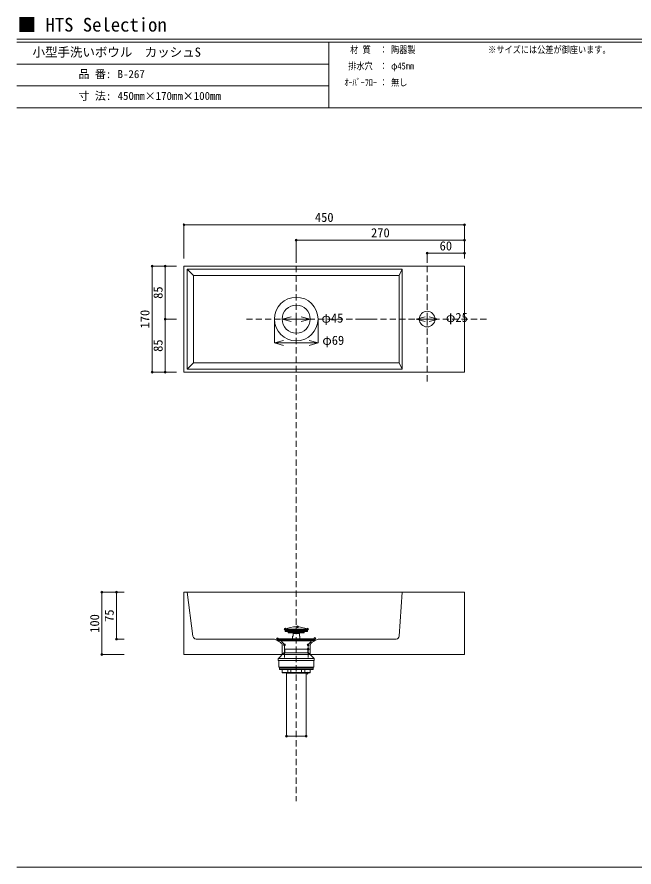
# Model space of a CAD drawing. Units: millimetres at full size, sheet at 1:5; details may follow other scales. Extents: x -1002 to 1043, y -687 to 1203.
# Drawn here: x -1002 to -12, y -687 to 676 of the extents above; entities that cross this region are included whole.
import ezdxf
from ezdxf.enums import TextEntityAlignment as Align

# ---------------------------------------------------------------- set-up
doc = ezdxf.new("R2010")
doc.units = ezdxf.units.MM
doc.header["$LTSCALE"] = 5
doc.header["$PDMODE"] = 32
doc.header["$PDSIZE"] = 3
doc.linetypes.add('DASHED2', pattern=[3, 2, -1])
doc.layers.add('F-0', color=7, linetype='Continuous', lineweight=15)
doc.styles.add('ＭＳ ゴシック', font='')
doc.styles.get('ＭＳ ゴシック').set_extended_font_data('MS Gothic')

msp = doc.modelspace()

# ---------------------------------------------------------------- linework, layer by layer
at = {"layer": 'F-0'}
for p, q in [((1002.034, 640.036), (-1002.086, 640.036)), ((1002.034, 635.036), (-1002.086, 635.036)), ((-502.086, 635.036), (-502.086, 530.036)), ((-502.086, 600.036), (-1002.086, 600.036)), ((-502.086, 565.036), (-1002.086, 565.036)), ((1002.034, 530.036), (-1002.086, 530.036)), ((-734.223, 276.281), (-734.223, 106.281)), ((-729.223, 271.281), (-719.223, 261.281)), ((-719.223, 261.281), (-389.223, 261.281)), ((-719.223, 121.281), (-719.223, 261.281)), ((-384.223, 271.281), (-389.223, 261.281)), ((-389.223, 121.281), (-389.223, 261.281)), ((-384.223, 111.281), (-384.223, 271.281)), ((-589.223, 152.997), (-589.223, 191.281)), ((-576.723, 191.281), (-562.234, 195.164)), ((-576.723, 191.281), (-531.723, 191.281)), ((-576.723, 191.281), (-562.234, 187.399)), ((-531.723, 191.281), (-546.211, 195.164)), ((-531.723, 191.281), (-546.211, 187.399)), ((-519.223, 152.997), (-519.223, 191.281)), ((-361.723, 191.281), (-347.234, 195.164)), ((-361.723, 191.281), (-326.723, 191.281)), ((-361.723, 191.281), (-347.234, 187.399)), ((-326.723, 191.281), (-341.211, 195.164)), ((-326.723, 191.281), (-341.211, 187.399)), ((-589.223, 152.997), (-574.734, 156.879)), ((-589.223, 152.997), (-519.223, 152.997)), ((-589.223, 152.997), (-574.734, 149.114)), ((-519.223, 152.997), (-533.711, 156.879)), ((-519.223, 152.997), (-533.711, 149.114)), ((-729.223, 111.281), (-719.223, 121.281)), ((-729.223, 111.281), (-384.223, 111.281)), ((-719.223, 121.281), (-389.223, 121.281)), ((-389.223, 121.281), (-384.223, 111.281)), ((-284.223, 106.281), (-734.223, 106.281)), ((-734.223, -246.62), (-734.223, -346.62)), ((-719.801, -317.281), (-729.223, -246.62)), ((-388.911, -316.952), (-384.223, -246.62)), ((-714.845, -321.62), (-591.832, -321.62)), ((-579.28, -327.188), (-586.946, -322.895)), ((-529.166, -327.188), (-521.499, -322.895)), ((-516.613, -321.62), (-496.613, -321.62)), ((-393.9, -321.62), (-496.613, -321.62)), ((-576.723, -331.55), (-576.723, -346.62)), ((-573.223, -330.838), (-573.223, -338.43)), ((-573.223, -338.43), (-573.223, -351.383)), ((-572.723, -337.806), (-572.723, -343.806)), ((-535.723, -337.806), (-535.723, -343.806)), ((-535.223, -330.838), (-535.223, -338.43)), ((-535.223, -338.43), (-535.223, -351.178)), ((-531.723, -331.55), (-531.723, -346.62)), ((-734.223, -346.62), (-284.223, -346.62)), ((-1002.086, -687.064), (1002.034, -687.064))]:
    msp.add_line(p, q, dxfattribs=at)
at = {"layer": 'F-0', "color": 4, "lineweight": 9}
for p, q in [((-284.223, 342.655), (-734.223, 342.655)), ((-734.223, 342.655), (-734.223, 288.411)), ((-284.223, 342.655), (-284.223, 288.411)), ((-284.223, 317.912), (-554.223, 317.912)), ((-554.223, 317.912), (-554.223, 288.411)), ((-284.223, 317.912), (-284.223, 288.411)), ((-284.223, 296.976), (-344.223, 296.976)), ((-344.223, 296.976), (-344.223, 288.411)), ((-284.223, 296.976), (-284.223, 288.411)), ((-785.25, 276.281), (-785.25, 106.281)), ((-785.25, 276.281), (-746.415, 276.281)), ((-764.174, 276.281), (-764.174, 191.281)), ((-764.174, 276.281), (-746.415, 276.281)), ((-764.174, 191.281), (-746.415, 191.281)), ((-764.174, 191.281), (-764.174, 106.281)), ((-785.25, 106.281), (-746.415, 106.281)), ((-764.174, 106.281), (-746.415, 106.281)), ((-865.868, -246.62), (-865.868, -346.62)), ((-865.868, -246.62), (-830.168, -246.62)), ((-842.502, -246.62), (-842.502, -321.62)), ((-842.502, -246.62), (-830.168, -246.62)), ((-842.502, -321.62), (-830.168, -321.62)), ((-865.868, -346.62), (-830.168, -346.62))]:
    msp.add_line(p, q, dxfattribs=at)
at = {"layer": 'F-0', "linetype": 'DASHED2'}
for p, q in [((-554.223, 191.281), (-554.223, 291.281)), ((-344.223, 191.281), (-344.223, 291.281)), ((-534.223, 191.281), (-634.223, 191.281)), ((-554.223, 191.281), (-554.223, -581.371)), ((-534.223, 191.281), (-434.223, 191.281)), ((-349.223, 191.281), (-449.223, 191.281)), ((-349.223, 191.281), (-249.223, 191.281)), ((-344.223, 91.281), (-344.223, 191.281))]:
    msp.add_line(p, q, dxfattribs=at)
at = {"layer": 'F-0', "lineweight": 18}
for p, q in [((-572.223, -305.859), (-536.223, -305.859)), ((-572.223, -305.859), (-572.223, -306.859)), ((-572.223, -306.859), (-536.223, -306.859)), ((-572.223, -307.559), (-536.223, -307.559)), ((-572.223, -308.859), (-572.223, -307.559)), ((-572.223, -308.859), (-536.223, -308.859)), ((-572.022, -307.359), (-536.423, -307.359)), ((-571.723, -309.359), (-536.723, -309.359)), ((-567.223, -307.359), (-567.223, -306.859)), ((-567.223, -310.859), (-567.223, -309.359)), ((-567.223, -310.859), (-541.223, -310.859)), ((-567.223, -310.859), (-541.223, -310.859)), ((-567.223, -310.859), (-567.223, -311.859)), ((-567.223, -311.859), (-541.223, -311.859)), ((-559.223, -316.859), (-559.223, -311.864)), ((-549.223, -312.859), (-559.223, -312.859)), ((-549.223, -316.859), (-549.223, -311.864)), ((-541.223, -307.359), (-541.223, -306.859)), ((-541.223, -310.859), (-541.223, -309.359)), ((-541.223, -310.859), (-541.223, -311.859)), ((-536.223, -305.859), (-536.223, -306.859)), ((-536.223, -308.859), (-536.223, -307.559)), ((-584.223, -321.209), (-524.223, -321.209)), ((-584.223, -322.509), (-584.223, -321.209)), ((-584.223, -322.509), (-524.223, -322.509)), ((-582.741, -322.737), (-584.223, -322.509)), ((-582.741, -322.737), (-584.223, -322.509)), ((-584.223, -322.737), (-524.223, -322.737)), ((-584.223, -324.737), (-584.223, -322.737)), ((-584.223, -324.737), (-524.223, -324.737)), ((-573.223, -330.838), (-578.473, -324.737)), ((-560.123, -316.859), (-559.223, -316.859)), ((-560.123, -321.209), (-560.123, -316.859)), ((-549.223, -316.859), (-548.323, -316.859)), ((-548.323, -321.209), (-548.323, -316.859)), ((-535.223, -330.838), (-529.973, -324.737)), ((-525.704, -322.737), (-524.223, -322.509)), ((-525.704, -322.737), (-524.223, -322.509)), ((-524.223, -322.509), (-524.223, -321.209)), ((-524.223, -324.737), (-524.223, -322.737)), ((-535.223, -337.806), (-573.223, -337.806)), ((-573.223, -343.806), (-573.223, -337.806)), ((-573.223, -343.806), (-573.223, -337.806)), ((-535.223, -343.806), (-535.223, -337.806)), ((-525.473, -352.888), (-582.973, -352.888)), ((-582.973, -355.806), (-582.973, -352.888)), ((-582.914, -352.747), (-573.973, -343.806)), ((-525.531, -352.747), (-582.914, -352.747)), ((-573.973, -343.806), (-534.473, -343.806)), ((-525.531, -352.747), (-534.473, -343.806)), ((-525.473, -355.806), (-525.473, -352.888)), ((-582.973, -355.806), (-525.473, -355.806)), ((-582.223, -355.806), (-582.223, -366.806)), ((-526.223, -366.806), (-582.222, -366.806)), ((-581.223, -367.806), (-527.223, -367.806)), ((-580.473, -367.806), (-580.473, -366.806)), ((-527.973, -367.806), (-527.973, -366.806)), ((-526.223, -355.806), (-526.223, -366.806)), ((-581.223, -369.906), (-527.223, -369.906)), ((-580.723, -370.406), (-527.723, -370.406)), ((-576.723, -370.406), (-576.723, -375.306)), ((-576.723, -375.306), (-531.723, -375.306)), ((-576.543, -375.306), (-576.543, -370.406)), ((-532.223, -375.806), (-576.223, -375.806)), ((-569.973, -376.306), (-538.473, -376.306)), ((-569.973, -376.306), (-569.973, -477.357)), ((-567.843, -375.306), (-567.843, -370.406)), ((-562.922, -375.306), (-562.922, -370.406)), ((-545.523, -375.306), (-545.523, -370.406)), ((-540.602, -375.306), (-540.602, -370.406)), ((-538.473, -376.306), (-538.473, -477.357)), ((-531.903, -375.306), (-531.903, -370.406)), ((-531.723, -370.406), (-531.723, -375.306)), ((-569.973, -477.357), (-538.473, -477.357)), ((-569.772, -477.558), (-569.973, -477.357)), ((-569.772, -477.558), (-538.673, -477.558)), ((-538.673, -477.558), (-538.473, -477.357))]:
    msp.add_line(p, q, dxfattribs=at)
at = {"layer": 'F-0', "color": 2, "lineweight": 18}
for p, q in [((-569.723, -376.306), (-569.723, -375.806)), ((-538.723, -376.306), (-538.723, -375.806))]:
    msp.add_line(p, q, dxfattribs=at)
at = {"layer": 'F-0'}
for points in [[(-284.223, 106.281), (-284.223, 276.281), (-734.223, 276.281)], [(-729.223, 111.281), (-729.223, 271.281), (-384.223, 271.281)], [(-734.223, -246.62), (-284.223, -246.62), (-284.223, -346.62)]]:
    msp.add_lwpolyline(points, dxfattribs=at)
at = {"layer": 'F-0', "lineweight": 18}
for points in [[(-581.223, -367.806), (-581.223, -369.906), (-581.223, -367.806)], [(-527.223, -367.806), (-527.223, -369.906), (-527.223, -367.806)], [(-576.543, -375.306), (-576.542, -375.324), (-576.541, -375.342), (-576.54, -375.36), (-576.537, -375.378), (-576.534, -375.396), (-576.531, -375.414), (-576.527, -375.431), (-576.522, -375.449), (-576.517, -375.467), (-576.511, -375.484), (-576.504, -375.501), (-576.497, -375.518), (-576.489, -375.534), (-576.481, -375.551), (-576.471, -375.567), (-576.462, -375.582), (-576.452, -375.597), (-576.441, -375.612), (-576.43, -375.627), (-576.418, -375.641), (-576.405, -375.654), (-576.392, -375.667), (-576.379, -375.68), (-576.365, -375.692), (-576.351, -375.704), (-576.337, -375.715), (-576.322, -375.725), (-576.306, -375.735), (-576.291, -375.744), (-576.275, -375.753), (-576.259, -375.761), (-576.242, -375.768)], [(-576.217, -375.778), (-576.211, -375.78), (-576.205, -375.782), (-576.198, -375.784), (-576.192, -375.786), (-576.185, -375.788), (-576.179, -375.79), (-576.172, -375.792), (-576.166, -375.793), (-576.159, -375.795), (-576.153, -375.796), (-576.146, -375.797), (-576.139, -375.799), (-576.133, -375.8), (-576.126, -375.801), (-576.119, -375.802), (-576.113, -375.802), (-576.106, -375.803), (-576.099, -375.804), (-576.093, -375.804), (-576.086, -375.805), (-576.079, -375.805), (-576.072, -375.805), (-576.066, -375.806), (-576.059, -375.806)], [(-567.843, -375.306), (-567.843, -375.32), (-567.842, -375.334), (-567.841, -375.349), (-567.84, -375.363), (-567.839, -375.378), (-567.837, -375.392), (-567.835, -375.406), (-567.832, -375.421), (-567.83, -375.435), (-567.827, -375.449), (-567.823, -375.463), (-567.819, -375.477), (-567.815, -375.491), (-567.811, -375.505), (-567.806, -375.519), (-567.801, -375.532), (-567.796, -375.546), (-567.79, -375.559), (-567.784, -375.572), (-567.777, -375.585), (-567.771, -375.598), (-567.764, -375.61), (-567.756, -375.623), (-567.748, -375.635), (-567.74, -375.647), (-567.731, -375.658), (-567.722, -375.67), (-567.713, -375.681), (-567.703, -375.692), (-567.693, -375.702), (-567.683, -375.712), (-567.672, -375.722), (-567.661, -375.731), (-567.649, -375.74), (-567.638, -375.749), (-567.626, -375.757), (-567.613, -375.764), (-567.6, -375.771), (-567.587, -375.777)], [(-567.587, -375.777), (-567.574, -375.783), (-567.56, -375.788), (-567.546, -375.793), (-567.532, -375.797), (-567.518, -375.8), (-567.503, -375.802), (-567.489, -375.804), (-567.475, -375.805), (-567.46, -375.806)], [(-562.922, -375.306), (-562.922, -375.315), (-562.922, -375.324), (-562.922, -375.334), (-562.922, -375.343), (-562.922, -375.352), (-562.922, -375.362), (-562.922, -375.371), (-562.921, -375.38), (-562.921, -375.39), (-562.921, -375.399), (-562.92, -375.408), (-562.92, -375.418), (-562.919, -375.427), (-562.919, -375.436), (-562.918, -375.446), (-562.918, -375.455), (-562.917, -375.464), (-562.917, -375.474), (-562.916, -375.483), (-562.915, -375.492), (-562.914, -375.502), (-562.914, -375.511), (-562.913, -375.52), (-562.912, -375.529), (-562.911, -375.539), (-562.91, -375.548), (-562.909, -375.557), (-562.908, -375.566), (-562.907, -375.576), (-562.905, -375.585), (-562.904, -375.594), (-562.903, -375.603), (-562.901, -375.613), (-562.9, -375.622), (-562.898, -375.631), (-562.897, -375.64), (-562.895, -375.65), (-562.893, -375.659), (-562.891, -375.668)], [(-562.891, -375.668), (-562.889, -375.677), (-562.887, -375.687), (-562.885, -375.696), (-562.882, -375.705), (-562.88, -375.714), (-562.877, -375.722), (-562.875, -375.731), (-562.872, -375.74), (-562.869, -375.748), (-562.865, -375.757), (-562.861, -375.766), (-562.856, -375.775), (-562.851, -375.784), (-562.845, -375.793), (-562.838, -375.799), (-562.83, -375.804), (-562.821, -375.806)], [(-545.554, -375.668), (-545.556, -375.677), (-545.558, -375.687), (-545.561, -375.696), (-545.563, -375.705), (-545.565, -375.714), (-545.568, -375.722), (-545.571, -375.731), (-545.573, -375.74), (-545.577, -375.748), (-545.58, -375.757), (-545.584, -375.766), (-545.589, -375.775), (-545.594, -375.784), (-545.6, -375.793), (-545.607, -375.799), (-545.615, -375.804), (-545.624, -375.806)], [(-545.523, -375.306), (-545.523, -375.315), (-545.523, -375.324), (-545.523, -375.334), (-545.523, -375.343), (-545.523, -375.352), (-545.523, -375.362), (-545.524, -375.371), (-545.524, -375.38), (-545.524, -375.39), (-545.525, -375.399), (-545.525, -375.408), (-545.525, -375.418), (-545.526, -375.427), (-545.526, -375.436), (-545.527, -375.446), (-545.527, -375.455), (-545.528, -375.464), (-545.529, -375.474), (-545.529, -375.483), (-545.53, -375.492), (-545.531, -375.502), (-545.532, -375.511), (-545.532, -375.52), (-545.533, -375.529), (-545.534, -375.539), (-545.535, -375.548), (-545.536, -375.557), (-545.537, -375.566), (-545.538, -375.576), (-545.54, -375.585), (-545.541, -375.594), (-545.542, -375.603), (-545.544, -375.613), (-545.545, -375.622), (-545.547, -375.631), (-545.549, -375.64), (-545.55, -375.65), (-545.552, -375.659), (-545.554, -375.668)], [(-540.858, -375.777), (-540.872, -375.783), (-540.885, -375.788), (-540.899, -375.793), (-540.913, -375.797), (-540.927, -375.8), (-540.942, -375.802), (-540.956, -375.804), (-540.971, -375.805), (-540.985, -375.806)], [(-540.602, -375.306), (-540.603, -375.32), (-540.603, -375.334), (-540.604, -375.349), (-540.605, -375.363), (-540.606, -375.378), (-540.608, -375.392), (-540.61, -375.406), (-540.613, -375.421), (-540.615, -375.435), (-540.619, -375.449), (-540.622, -375.463), (-540.626, -375.477), (-540.63, -375.491), (-540.634, -375.505), (-540.639, -375.519), (-540.644, -375.532), (-540.649, -375.546), (-540.655, -375.559), (-540.661, -375.572), (-540.668, -375.585), (-540.675, -375.598), (-540.682, -375.61), (-540.689, -375.623), (-540.697, -375.635), (-540.705, -375.647), (-540.714, -375.658), (-540.723, -375.67), (-540.732, -375.681), (-540.742, -375.692), (-540.752, -375.702), (-540.762, -375.712), (-540.773, -375.722), (-540.784, -375.731), (-540.796, -375.74), (-540.808, -375.749), (-540.82, -375.757), (-540.832, -375.764), (-540.845, -375.771), (-540.858, -375.777)], [(-532.228, -375.778), (-532.234, -375.78), (-532.24, -375.782), (-532.247, -375.784), (-532.253, -375.786), (-532.26, -375.788), (-532.266, -375.79), (-532.273, -375.792), (-532.279, -375.793), (-532.286, -375.795), (-532.293, -375.796), (-532.299, -375.797), (-532.306, -375.799), (-532.312, -375.8), (-532.319, -375.801), (-532.326, -375.802), (-532.333, -375.802), (-532.339, -375.803), (-532.346, -375.804), (-532.353, -375.804), (-532.359, -375.805), (-532.366, -375.805), (-532.373, -375.805), (-532.38, -375.806), (-532.386, -375.806)], [(-531.903, -375.306), (-531.903, -375.324), (-531.904, -375.342), (-531.906, -375.36), (-531.908, -375.378), (-531.911, -375.396), (-531.914, -375.414), (-531.918, -375.431), (-531.923, -375.449), (-531.929, -375.467), (-531.935, -375.484), (-531.941, -375.501), (-531.948, -375.518), (-531.956, -375.534), (-531.965, -375.551), (-531.974, -375.567), (-531.983, -375.582), (-531.994, -375.597), (-532.004, -375.612), (-532.016, -375.627), (-532.028, -375.641), (-532.04, -375.654), (-532.053, -375.667), (-532.066, -375.68), (-532.08, -375.692), (-532.094, -375.704), (-532.109, -375.715), (-532.123, -375.725), (-532.139, -375.735), (-532.154, -375.744), (-532.17, -375.753), (-532.187, -375.761), (-532.203, -375.768)]]:
    msp.add_lwpolyline(points, dxfattribs=at)
at = {"layer": 'F-0'}
for centre, radius in [((-554.223, 191.281), 35), ((-554.223, 191.281), 22.5), ((-344.223, 191.281), 12.5)]:
    msp.add_circle(centre, radius, dxfattribs=at)
at = {"layer": 'F-0', "lineweight": 18}
for centre, radius, start, end in [((-554.223, -344.359), 42.5, 64.94238, 115.05762), ((-572.023, -307.559), 0.2, 90, 180), ((-571.723, -308.859), 0.5, 180, 270), ((-536.723, -308.859), 0.5, 270, 0), ((-536.423, -307.559), 0.2, 0, 90), ((-582.773, -352.888), 0.2, 135, 180), ((-525.673, -352.888), 0.2, 0, 45), ((-580.723, -369.906), 0.5, 180, 270), ((-576.223, -375.306), 0.5, 180, 270), ((-576.059, -375.335), 0.47, 247.09102, 250.33614), ((-532.386, -375.335), 0.47, 289.66386, 292.90898), ((-532.223, -375.306), 0.5, 270, 0), ((-527.723, -369.906), 0.5, 270, 0)]:
    msp.add_arc(centre, radius, start, end, dxfattribs=at)
at = {"layer": 'F-0'}
for centre, radius, start, end in [((-714.845, -316.62), 5, 187.59464, 270), ((-591.832, -331.62), 10, 60.75117, 90), ((-516.613, -331.62), 10, 90, 119.24883), ((-393.9, -316.62), 5, 270, 356.18593), ((-581.723, -331.55), 5, 0, 60.75117), ((-526.723, -331.55), 5, 119.24883, 180)]:
    msp.add_arc(centre, radius, start, end, dxfattribs=at)
at = {"layer": 'F-0', "color": 6}
for p in [(-734.223, 342.655), (-284.223, 342.655), (-554.223, 317.912), (-284.223, 317.912), (-344.223, 296.976), (-284.223, 296.976), (-785.25, 276.281), (-764.174, 276.281), (-764.174, 191.281), (-785.25, 106.281), (-764.174, 106.281), (-865.868, -246.62), (-842.502, -246.62), (-842.502, -321.62), (-865.868, -346.62)]:
    msp.add_point(p, dxfattribs=at)
at = {"layer": 'F-0'}
for p in [(-572.223, -305.702), (-552.365, -301.859), (-536.223, -305.702), (-584.223, -321.209), (-524.223, -320.88), (-573.223, -330.838), (-535.223, -330.838), (-535.223, -337.601), (-536.615, -376.306), (-569.973, -477.357), (-538.473, -477.357)]:
    msp.add_point(p, dxfattribs=at)

# ---------------------------------------------------------------- texts
at = {"layer": 'F-0', "style": 'ＭＳ ゴシック'}
for s, height, p in [('■ HTS Selection', 21.99, (-1001.367, 645.583)), ('小型手洗いボウル\u3000カッシュS', 14.66, (-977.086, 607.536)), ('品 番:', 12.83, (-903.336, 573.786)), ('B-267', 12.83, (-840.774, 573.786)), ('寸 法:', 12.83, (-903.336, 538.786)), ('450mm×170mm×100mm', 12.83, (-840.774, 538.786)), ('450', 14.66, (-524.223, 342.655)), ('270', 14.66, (-434.223, 317.912)), ('60', 14.66, (-324.223, 296.976)), ('φ45', 14.66, (-513.707, 181.188)), ('φ25', 14.66, (-314.116, 182.214)), ('φ69', 14.66, (-512.368, 145.622))]:
    msp.add_text(s, height=height, dxfattribs=at).set_placement(p, align=Align.BOTTOM_LEFT)
at = {"layer": 'F-0', "style": 'ＭＳ ゴシック', "width": 0.85}
for s, p in [('材 質', (-467.711, 614.411)), ('：', (-420.836, 614.411)), ('陶器製', (-402.086, 614.411)), ('※サイズには公差が御座います。', (-246.359, 614.411)), ('排水穴', (-470.836, 588.161)), ('：', (-420.836, 588.161)), ('φ45mm', (-402.086, 588.161)), ('ｵｰﾊﾞｰﾌﾛｰ', (-477.086, 561.911)), ('：', (-420.836, 561.911)), ('無し', (-402.086, 561.911))]:
    msp.add_text(s, height=11, dxfattribs=at).set_placement(p, align=Align.BOTTOM_LEFT)
at = {"layer": 'F-0', "style": 'ＭＳ ゴシック'}
for s, p in [('85', (-764.174, 223.781)), ('170', (-785.25, 176.281)), ('85', (-764.174, 138.781)), ('100', (-865.868, -311.62)), ('75', (-842.502, -294.12))]:
    msp.add_text(s, height=14.66, rotation=90, dxfattribs=at).set_placement(p, align=Align.BOTTOM_LEFT)

doc.saveas('drawing.dxf')
